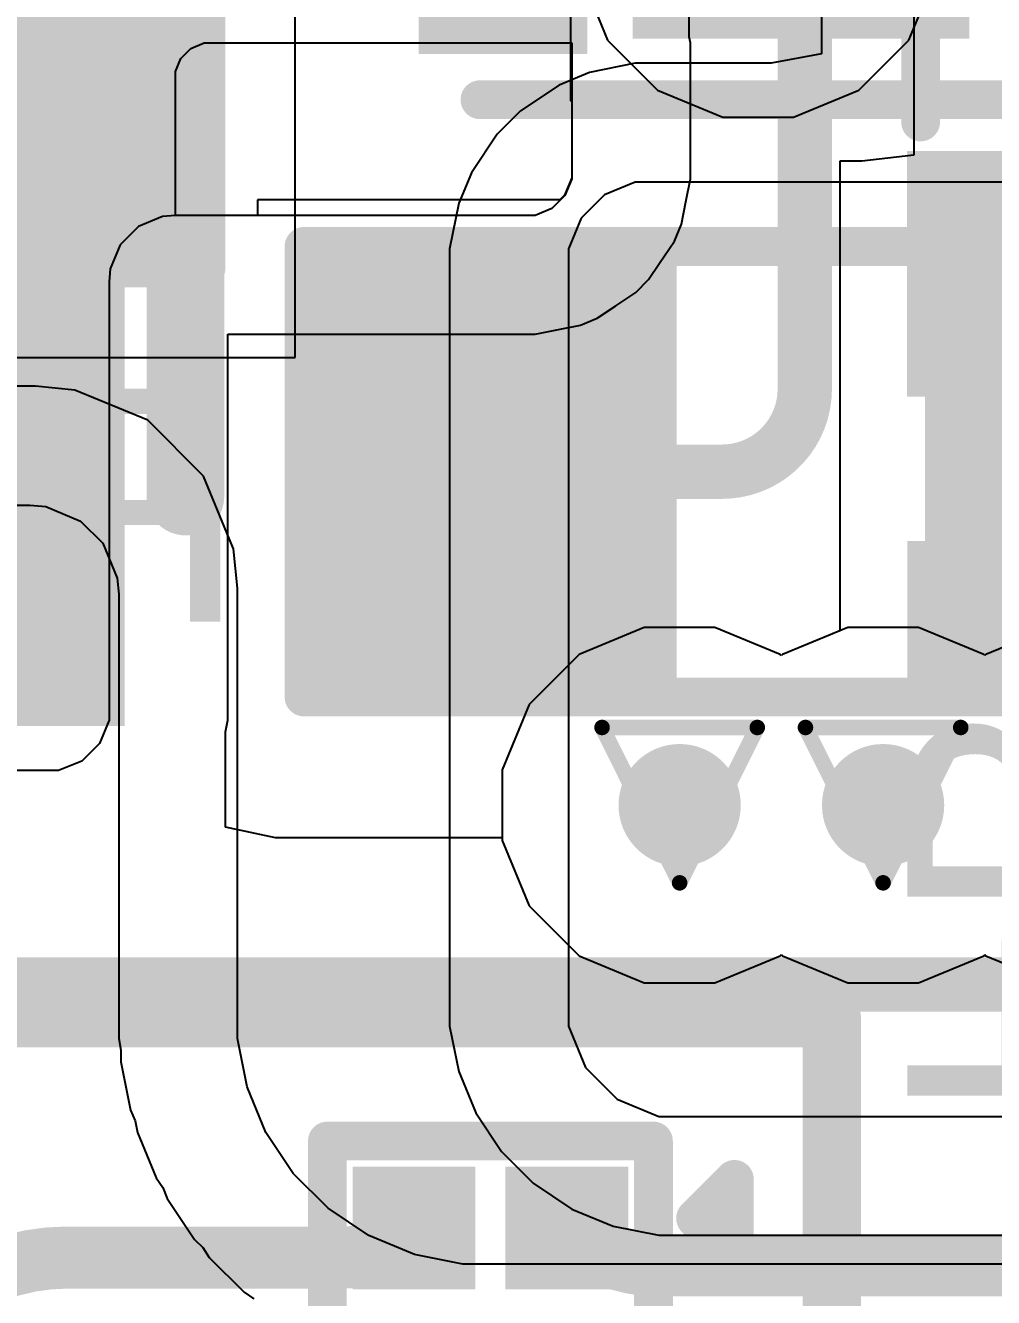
# Model space of a CAD drawing. Header units: inches. Extents: x -5 to 234, y -4 to 104.
# Drawn here: x 32.022 to 35.189, y 6.571 to 10.73 of the extents above; entities that cross this region are included whole.
import ezdxf

# ---------------------------------------------------------------- set-up
doc = ezdxf.new("R2010")
doc.units = ezdxf.units.IN
for name, color, linetype in [('Bottom Layer', 5, 'Continuous'), ('Bottom Overlay', 54, 'Continuous'), ('Bottom Paste', 16, 'Continuous'), ('Bottom Solder', 6, 'Continuous'), ('Drill Drawing', 1, 'Continuous'), ('GND', 16, 'Continuous'), ('POWER', 76, 'Continuous'), ('Top Layer', 1, 'Continuous'), ('Top Overlay', 2, 'Continuous'), ('Top Paste', 8, 'Continuous'), ('Top Solder', 216, 'Continuous'), ('Via Holes', 16, 'Continuous')]:
    doc.layers.add(name, color=color, linetype=linetype)
doc.styles.add('Arial', font='', dxfattribs={"height": 0.2})
doc.styles.get('Arial').set_extended_font_data('Arial')

# ---------------------------------------------------------------- blocks, each defined once
blk = doc.blocks.new('WSON_6_EP_2_2__17')
at = {"layer": 'Top Layer'}
for points in [[(-0.7501, 0.85), (-0.7501, 0.45), (-1.2001, 0.45), (-1.2001, 0.85)], [(1.2001, 0.85), (1.2001, 0.45), (0.7501, 0.45), (0.7501, 0.85)], [(-0.5, 0.8), (0.5, 0.8), (0.5, -0.8), (-0.5, -0.8)], [(-0.7501, 0.2), (-0.7501, -0.2), (-1.2001, -0.2), (-1.2001, 0.2)], [(1.2001, 0.2), (1.2001, -0.2), (0.7501, -0.2), (0.7501, 0.2)], [(-0.7501, -0.45), (-0.7501, -0.85), (-1.2001, -0.85), (-1.2001, -0.45)], [(1.2001, -0.45), (1.2001, -0.85), (0.7501, -0.85), (0.7501, -0.45)]]:
    blk.add_hatch(color=1, dxfattribs=at).paths.add_polyline_path(points)
at = {"layer": 'Top Paste'}
for points in [[(-0.7501, 0.85), (-0.7501, 0.45), (-1.2001, 0.45), (-1.2001, 0.85)], [(1.2001, 0.85), (1.2001, 0.45), (0.7501, 0.45), (0.7501, 0.85)], [(-0.5, 0.8), (0.5, 0.8), (0.5, -0.8), (-0.5, -0.8)], [(-0.7501, 0.2), (-0.7501, -0.2), (-1.2001, -0.2), (-1.2001, 0.2)], [(1.2001, 0.2), (1.2001, -0.2), (0.7501, -0.2), (0.7501, 0.2)], [(-0.7501, -0.45), (-0.7501, -0.85), (-1.2001, -0.85), (-1.2001, -0.45)], [(1.2001, -0.45), (1.2001, -0.85), (0.7501, -0.85), (0.7501, -0.45)]]:
    blk.add_hatch(color=8, dxfattribs=at).paths.add_polyline_path(points)
at = {"layer": 'Top Solder'}
for points in [[(-0.6993, 0.9008), (-0.6993, 0.3992), (-1.2509, 0.3992), (-1.2509, 0.9008)], [(1.2509, 0.9008), (1.2509, 0.3992), (0.6993, 0.3992), (0.6993, 0.9008)], [(-0.5508, 0.8508), (0.5508, 0.8508), (0.5508, -0.8508), (-0.5508, -0.8508)], [(-0.6993, 0.2508), (-0.6993, -0.2508), (-1.2509, -0.2508), (-1.2509, 0.2508)], [(1.2509, 0.2508), (1.2509, -0.2508), (0.6993, -0.2508), (0.6993, 0.2508)], [(-0.6993, -0.3992), (-0.6993, -0.9008), (-1.2509, -0.9008), (-1.2509, -0.3992)], [(1.2509, -0.3992), (1.2509, -0.9008), (0.6993, -0.9008), (0.6993, -0.3992)]]:
    blk.add_hatch(color=216, dxfattribs=at).paths.add_polyline_path(points)
at = {"layer": 'Top Overlay'}
for points in [[(1.05, 1.05, 0.127, 0.127, 0), (-1.049, 1.05, 0.127, 0.127, 0)], [(-1.4673, 0.7916, 0.127, 0.127, 0), (-1.4673, 0.5376, 0.127, 0.127, 0)], [(-1.3403, 0.6646, 0.127, 0.127, 0), (-1.4673, 0.7916, 0.127, 0.127, 0)], [(-1.3403, 0.6646, 0.127, 0.127, 0), (-1.4673, 0.5376, 0.127, 0.127, 0)], [(1.05, -1.05, 0.127, 0.127, 0), (-1.049, -1.05, 0.127, 0.127, 0)]]:
    blk.add_lwpolyline(points, format="xyseb", dxfattribs=at)
for points in [[(-1.0808, 1.05, 0.0635, 0.0635, 1), (-1.0173, 1.05, 0.0635, 0.0635, 1)], [(1.0183, 1.05, 0.0635, 0.0635, 1), (1.0818, 1.05, 0.0635, 0.0635, 1)], [(-1.499, 0.7916, 0.0635, 0.0635, 1), (-1.4355, 0.7916, 0.0635, 0.0635, 1)], [(-1.499, 0.7916, 0.0635, 0.0635, 1), (-1.4355, 0.7916, 0.0635, 0.0635, 1)], [(-1.372, 0.6646, 0.0635, 0.0635, 1), (-1.3085, 0.6646, 0.0635, 0.0635, 1)], [(-1.372, 0.6646, 0.0635, 0.0635, 1), (-1.3085, 0.6646, 0.0635, 0.0635, 1)], [(-1.499, 0.5376, 0.0635, 0.0635, 1), (-1.4355, 0.5376, 0.0635, 0.0635, 1)], [(-1.499, 0.5376, 0.0635, 0.0635, 1), (-1.4355, 0.5376, 0.0635, 0.0635, 1)], [(-1.0808, -1.05, 0.0635, 0.0635, 1), (-1.0173, -1.05, 0.0635, 0.0635, 1)], [(1.0183, -1.05, 0.0635, 0.0635, 1), (1.0818, -1.05, 0.0635, 0.0635, 1)]]:
    blk.add_lwpolyline(points, format="xyseb", close=True, dxfattribs=at)
blk = doc.blocks.new('RES_0805_49')
at = {"layer": 'Top Layer'}
for points in [[(-1.524, 0.635), (-0.508, 0.635), (-0.508, -0.635), (-1.524, -0.635)], [(0.508, 0.635), (1.524, 0.635), (1.524, -0.635), (0.508, -0.635)]]:
    blk.add_hatch(color=1, dxfattribs=at).paths.add_polyline_path(points)
at = {"layer": 'Top Paste'}
for points in [[(-1.524, 0.635), (-0.508, 0.635), (-0.508, -0.635), (-1.524, -0.635)], [(0.508, 0.635), (1.524, 0.635), (1.524, -0.635), (0.508, -0.635)]]:
    blk.add_hatch(color=8, dxfattribs=at).paths.add_polyline_path(points)
at = {"layer": 'Top Solder'}
for points in [[(-1.6256, 0.7366), (-0.4064, 0.7366), (-0.4064, -0.7366), (-1.6256, -0.7366)], [(0.4064, 0.7366), (1.6256, 0.7366), (1.6256, -0.7366), (0.4064, -0.7366)]]:
    blk.add_hatch(color=216, dxfattribs=at).paths.add_polyline_path(points)
at = {"layer": 'Top Overlay'}
for points in [[(-1.6256, 0.7366, 0.127, 0.127, 0), (1.6256, 0.7366, 0.127, 0.127, 0)], [(-1.6256, -0.7366, 0.127, 0.127, 0), (-1.6256, 0.7366, 0.127, 0.127, 0)], [(1.6256, -0.7366, 0.127, 0.127, 0), (1.6256, 0.7366, 0.127, 0.127, 0)], [(-1.6256, -0.7366, 0.127, 0.127, 0), (1.6256, -0.7366, 0.127, 0.127, 0)]]:
    blk.add_lwpolyline(points, format="xyseb", dxfattribs=at)
for points in [[(-1.6574, 0.7366, 0.0635, 0.0635, 1), (-1.5938, 0.7366, 0.0635, 0.0635, 1)], [(-1.6574, 0.7366, 0.0635, 0.0635, 1), (-1.5938, 0.7366, 0.0635, 0.0635, 1)], [(1.5939, 0.7366, 0.0635, 0.0635, 1), (1.6574, 0.7366, 0.0635, 0.0635, 1)], [(1.5939, 0.7366, 0.0635, 0.0635, 1), (1.6574, 0.7366, 0.0635, 0.0635, 1)], [(-1.6574, -0.7366, 0.0635, 0.0635, 1), (-1.5938, -0.7366, 0.0635, 0.0635, 1)], [(-1.6574, -0.7366, 0.0635, 0.0635, 1), (-1.5938, -0.7366, 0.0635, 0.0635, 1)], [(1.5939, -0.7366, 0.0635, 0.0635, 1), (1.6574, -0.7366, 0.0635, 0.0635, 1)], [(1.5939, -0.7366, 0.0635, 0.0635, 1), (1.6574, -0.7366, 0.0635, 0.0635, 1)]]:
    blk.add_lwpolyline(points, format="xyseb", close=True, dxfattribs=at)
blk = doc.blocks.new('R___0402_B_51')
at = {"layer": 'Bottom Layer'}
for points in [[(-0.2413, 0.3175), (-0.2413, -0.3175), (-0.6985, -0.3175), (-0.6985, 0.3175)], [(0.6985, 0.3175), (0.6985, -0.3175), (0.2413, -0.3175), (0.2413, 0.3175)]]:
    blk.add_hatch(color=5, dxfattribs=at).paths.add_polyline_path(points)
at = {"layer": 'Bottom Paste'}
for points in [[(-0.2413, 0.3175), (-0.2413, -0.3175), (-0.6985, -0.3175), (-0.6985, 0.3175)], [(0.6985, 0.3175), (0.6985, -0.3175), (0.2413, -0.3175), (0.2413, 0.3175)]]:
    blk.add_hatch(color=16, dxfattribs=at).paths.add_polyline_path(points)
at = {"layer": 'Bottom Solder'}
for points in [[(-0.1863, 0.3725), (-0.1863, -0.3725), (-0.7535, -0.3725), (-0.7535, 0.3725)], [(0.7535, 0.3725), (0.7535, -0.3725), (0.1863, -0.3725), (0.1863, 0.3725)]]:
    blk.add_hatch(color=6, dxfattribs=at).paths.add_polyline_path(points)
at = {"layer": 'Bottom Overlay'}
for points in [[(-0.7874, -0.4064, 0.127, 0.127, 0), (-0.7874, 0.4064, 0.127, 0.127, 0)], [(-0.7874, 0.4064, 0.127, 0.127, 0), (0.7874, 0.4064, 0.127, 0.127, 0)], [(0.7874, -0.4064, 0.127, 0.127, 0), (0.7874, 0.4064, 0.127, 0.127, 0)], [(-0.8128, 0.4318, 0.00323, 0.00323, 0), (0.8128, 0.4318, 0.00323, 0.00323, 0)], [(-0.7874, -0.4064, 0.127, 0.127, 0), (0.7874, -0.4064, 0.127, 0.127, 0)]]:
    blk.add_lwpolyline(points, format="xyseb", dxfattribs=at)
for points in [[(-0.8191, 0.4064, 0.0635, 0.0635, 1), (-0.7556, 0.4064, 0.0635, 0.0635, 1)], [(-0.8191, 0.4064, 0.0635, 0.0635, 1), (-0.7556, 0.4064, 0.0635, 0.0635, 1)], [(0.7556, 0.4064, 0.0635, 0.0635, 1), (0.8191, 0.4064, 0.0635, 0.0635, 1)], [(0.7556, 0.4064, 0.0635, 0.0635, 1), (0.8191, 0.4064, 0.0635, 0.0635, 1)], [(-0.8136, 0.4318, 0.00161, 0.00161, 1), (-0.812, 0.4318, 0.00161, 0.00161, 1)], [(0.812, 0.4318, 0.00161, 0.00161, 1), (0.8136, 0.4318, 0.00161, 0.00161, 1)], [(-0.8191, -0.4064, 0.0635, 0.0635, 1), (-0.7556, -0.4064, 0.0635, 0.0635, 1)], [(-0.8191, -0.4064, 0.0635, 0.0635, 1), (-0.7556, -0.4064, 0.0635, 0.0635, 1)], [(0.7556, -0.4064, 0.0635, 0.0635, 1), (0.8191, -0.4064, 0.0635, 0.0635, 1)], [(0.7556, -0.4064, 0.0635, 0.0635, 1), (0.8191, -0.4064, 0.0635, 0.0635, 1)]]:
    blk.add_lwpolyline(points, format="xyseb", close=True, dxfattribs=at)
blk = doc.blocks.new('VLCF5020T_220MR75_1_93')
at = {"layer": 'Top Layer'}
blk.add_hatch(color=1, dxfattribs=at).paths.add_polyline_path([(-3.2, -2.45), (-3.2, 2.45), (-0.6, 2.45), (-0.6, -2.45)])
at = {"layer": 'Top Paste'}
blk.add_hatch(color=8, dxfattribs=at).paths.add_polyline_path([(-3.2, -2.45), (-3.2, 2.45), (-0.6, 2.45), (-0.6, -2.45)])
at = {"layer": 'Top Solder'}
blk.add_hatch(color=216, dxfattribs=at).paths.add_polyline_path([(-3.2508, -2.5008), (-3.2508, 2.5008), (-0.5492, 2.5008), (-0.5492, -2.5008)])
at = {"layer": 'Top Overlay'}
blk.add_lwpolyline([(-2.5, -2.7, 0.254, 0.254, 0), (2.5, -2.7, 0.254, 0.254, 0)], format="xyseb", dxfattribs=at)
blk.add_lwpolyline([(-2.5635, -2.7, 0.127, 0.127, 1), (-2.4365, -2.7, 0.127, 0.127, 1)], format="xyseb", close=True, dxfattribs=at)
blk = doc.blocks.new('0302_94')
at = {"layer": 'Top Layer'}
for points in [[(-0.4001, 0.45), (-0.1001, 0.45), (-0.1001, 0.15), (-0.4001, 0.15)], [(0.1001, 0.45), (0.4001, 0.45), (0.4001, 0.15), (0.1001, 0.15)], [(-0.4001, -0.15), (-0.1001, -0.15), (-0.1001, -0.45), (-0.4001, -0.45)], [(0.1001, -0.15), (0.4001, -0.15), (0.4001, -0.45), (0.1001, -0.45)]]:
    blk.add_hatch(color=1, dxfattribs=at).paths.add_polyline_path(points)
at = {"layer": 'Top Paste'}
for points in [[(-0.4001, 0.45), (-0.1001, 0.45), (-0.1001, 0.15), (-0.4001, 0.15)], [(0.1001, 0.45), (0.4001, 0.45), (0.4001, 0.15), (0.1001, 0.15)], [(-0.4001, -0.15), (-0.1001, -0.15), (-0.1001, -0.45), (-0.4001, -0.45)], [(0.1001, -0.15), (0.4001, -0.15), (0.4001, -0.45), (0.1001, -0.45)]]:
    blk.add_hatch(color=8, dxfattribs=at).paths.add_polyline_path(points)
at = {"layer": 'Top Solder'}
for points in [[(-0.4509, 0.5008), (-0.0493, 0.5008), (-0.0493, 0.0992), (-0.4509, 0.0992)], [(0.0493, 0.5008), (0.4509, 0.5008), (0.4509, 0.0992), (0.0493, 0.0992)], [(-0.4509, -0.0992), (-0.0493, -0.0992), (-0.0493, -0.5008), (-0.4509, -0.5008)], [(0.0493, -0.0992), (0.4509, -0.0992), (0.4509, -0.5008), (0.0493, -0.5008)]]:
    blk.add_hatch(color=216, dxfattribs=at).paths.add_polyline_path(points)
at = {"layer": 'Top Overlay'}
for points in [[(-0.5334, -0.5842, 0.127, 0.127, 0), (-0.5334, 0.5842, 0.127, 0.127, 0)], [(-0.5334, 0.5842, 0.127, 0.127, 0), (0.5334, 0.5842, 0.127, 0.127, 0)], [(0.5334, -0.5842, 0.127, 0.127, 0), (0.5334, 0.5842, 0.127, 0.127, 0)], [(0.6713, 0.3318, 0.127, 0.127, 0), (0.7983, 0.4588, 0.127, 0.127, 0)], [(0.7983, 0.2048, 0.127, 0.127, 0), (0.7983, 0.4588, 0.127, 0.127, 0)], [(0.6713, 0.3318, 0.127, 0.127, 0), (0.7983, 0.2048, 0.127, 0.127, 0)], [(-0.5334, -0.5842, 0.127, 0.127, 0), (0.5334, -0.5842, 0.127, 0.127, 0)]]:
    blk.add_lwpolyline(points, format="xyseb", dxfattribs=at)
for points in [[(-0.5651, 0.5842, 0.0635, 0.0635, 1), (-0.5016, 0.5842, 0.0635, 0.0635, 1)], [(-0.5651, 0.5842, 0.0635, 0.0635, 1), (-0.5016, 0.5842, 0.0635, 0.0635, 1)], [(0.5016, 0.5842, 0.0635, 0.0635, 1), (0.5651, 0.5842, 0.0635, 0.0635, 1)], [(0.5016, 0.5842, 0.0635, 0.0635, 1), (0.5651, 0.5842, 0.0635, 0.0635, 1)], [(0.7666, 0.4588, 0.0635, 0.0635, 1), (0.8301, 0.4588, 0.0635, 0.0635, 1)], [(0.7666, 0.4588, 0.0635, 0.0635, 1), (0.8301, 0.4588, 0.0635, 0.0635, 1)], [(0.6396, 0.3318, 0.0635, 0.0635, 1), (0.7031, 0.3318, 0.0635, 0.0635, 1)], [(0.6396, 0.3318, 0.0635, 0.0635, 1), (0.7031, 0.3318, 0.0635, 0.0635, 1)], [(0.7666, 0.2048, 0.0635, 0.0635, 1), (0.8301, 0.2048, 0.0635, 0.0635, 1)], [(0.7666, 0.2048, 0.0635, 0.0635, 1), (0.8301, 0.2048, 0.0635, 0.0635, 1)], [(-0.5651, -0.5842, 0.0635, 0.0635, 1), (-0.5016, -0.5842, 0.0635, 0.0635, 1)], [(-0.5651, -0.5842, 0.0635, 0.0635, 1), (-0.5016, -0.5842, 0.0635, 0.0635, 1)], [(0.5016, -0.5842, 0.0635, 0.0635, 1), (0.5651, -0.5842, 0.0635, 0.0635, 1)], [(0.5016, -0.5842, 0.0635, 0.0635, 1), (0.5651, -0.5842, 0.0635, 0.0635, 1)]]:
    blk.add_lwpolyline(points, format="xyseb", close=True, dxfattribs=at)
blk = doc.blocks.new('IND_0603__1608_M_______B_99')
at = {"layer": 'Bottom Layer'}
for points in [[(-1, 0.4), (-0.4, 0.4), (-0.4, -0.4), (-1, -0.4)], [(0.4, 0.4), (1, 0.4), (1, -0.4), (0.4, -0.4)]]:
    blk.add_hatch(color=5, dxfattribs=at).paths.add_polyline_path(points)
at = {"layer": 'Bottom Paste'}
for points in [[(-1, 0.4), (-0.4, 0.4), (-0.4, -0.4), (-1, -0.4)], [(0.4, 0.4), (1, 0.4), (1, -0.4), (0.4, -0.4)]]:
    blk.add_hatch(color=16, dxfattribs=at).paths.add_polyline_path(points)
at = {"layer": 'Bottom Solder'}
for points in [[(-1.1016, 0.5016), (-0.2984, 0.5016), (-0.2984, -0.5016), (-1.1016, -0.5016)], [(0.2984, 0.5016), (1.1016, 0.5016), (1.1016, -0.5016), (0.2984, -0.5016)]]:
    blk.add_hatch(color=6, dxfattribs=at).paths.add_polyline_path(points)
at = {"layer": 'Bottom Overlay'}
for points in [[(-0.2032, 0.4572, 0.127, 0.127, 0), (0.2286, 0.4572, 0.127, 0.127, 0)], [(-0.2032, -0.4572, 0.127, 0.127, 0), (0.2286, -0.4572, 0.127, 0.127, 0)]]:
    blk.add_lwpolyline(points, format="xyseb", dxfattribs=at)
for points in [[(-0.2349, 0.4572, 0.0635, 0.0635, 1), (-0.1714, 0.4572, 0.0635, 0.0635, 1)], [(0.1968, 0.4572, 0.0635, 0.0635, 1), (0.2604, 0.4572, 0.0635, 0.0635, 1)], [(-0.2349, -0.4572, 0.0635, 0.0635, 1), (-0.1714, -0.4572, 0.0635, 0.0635, 1)], [(0.1968, -0.4572, 0.0635, 0.0635, 1), (0.2604, -0.4572, 0.0635, 0.0635, 1)]]:
    blk.add_lwpolyline(points, format="xyseb", close=True, dxfattribs=at)

msp = doc.modelspace()

# ---------------------------------------------------------------- hatches: boundary and pattern name
at = {"layer": 'Bottom Layer'}
h = msp.add_hatch(color=5, dxfattribs=at)
edge = h.paths.add_edge_path()
edge.add_arc((34.162, 8.1806), 0.2, 0, 360)
h = msp.add_hatch(color=5, dxfattribs=at)
edge = h.paths.add_edge_path()
edge.add_arc((34.8276, 8.1806), 0.2, 0, 360)
at = {"layer": 'GND'}
h = msp.add_hatch(color=16, dxfattribs=at)
edge = h.paths.add_edge_path()
edge.add_arc((34.162, 8.1806), 0.2, 0, 360)
h = msp.add_hatch(color=16, dxfattribs=at)
edge = h.paths.add_edge_path()
edge.add_arc((34.8276, 8.1806), 0.2, 0, 360)
at = {"layer": 'POWER'}
h = msp.add_hatch(color=76, dxfattribs=at)
edge = h.paths.add_edge_path()
edge.add_arc((34.162, 8.1806), 0.2, 0, 360)
h = msp.add_hatch(color=76, dxfattribs=at)
edge = h.paths.add_edge_path()
edge.add_arc((34.8276, 8.1806), 0.2, 0, 360)
at = {"layer": 'Top Layer'}
h = msp.add_hatch(color=1, dxfattribs=at)
edge = h.paths.add_edge_path()
edge.add_arc((34.162, 8.1806), 0.2, 0, 360)
h = msp.add_hatch(color=1, dxfattribs=at)
edge = h.paths.add_edge_path()
edge.add_arc((34.8276, 8.1806), 0.2, 0, 360)
at = {"layer": 'Via Holes'}
h = msp.add_hatch(color=7, dxfattribs=at)
edge = h.paths.add_edge_path()
edge.add_arc((34.162, 8.1806), 0.1, 0, 360)
h = msp.add_hatch(color=7, dxfattribs=at)
edge = h.paths.add_edge_path()
edge.add_arc((34.8276, 8.1806), 0.1, 0, 360)

# ---------------------------------------------------------------- linework, layer by layer
at = {"layer": 'Bottom Layer'}
for p, q in [((34.6266, 11.9989), (34.6266, 10.6369)), ((32.9046, 9.645), (32.9046, 10.8995)), ((34.6266, 10.6369), (34.4614, 10.6064)), ((33.8673, 10.5768), (33.7673, 10.5354)), ((34.0159, 10.6064), (33.8673, 10.5768)), ((34.4614, 10.6064), (34.0159, 10.6064)), ((33.7673, 10.5354), (33.6412, 10.4512)), ((33.6412, 10.4512), (33.5647, 10.3746)), ((33.5647, 10.3746), (33.4805, 10.2486)), ((33.4805, 10.2486), (33.4391, 10.1486)), ((34.0159, 10.2179), (33.9159, 10.1765)), ((34.07, 10.2179), (34.0159, 10.2179)), ((35.8076, 10.2179), (34.07, 10.2179)), ((33.9159, 10.1765), (33.8394, 10.1)), ((33.4391, 10.1486), (33.4095, 10)), ((33.8394, 10.1), (33.798, 10)), ((33.4095, 10), (33.4095, 7.4582)), ((33.798, 10), (33.798, 9.9458)), ((33.798, 9.9458), (33.798, 9.9458)), ((33.798, 9.9458), (33.798, 7.4582)), ((31.887, 9.645), (32.9046, 9.645)), ((33.4095, 7.4582), (33.4391, 7.3095)), ((33.798, 7.4582), (33.8541, 7.3227)), ((33.8541, 7.3227), (33.9578, 7.2189)), ((33.4391, 7.3095), (33.4952, 7.174)), ((33.9578, 7.2189), (34.0934, 7.1628)), ((33.4952, 7.174), (33.5794, 7.048)), ((34.0934, 7.1628), (38.9327, 7.1628)), ((33.5794, 7.048), (33.6831, 6.9443)), ((33.6831, 6.9443), (33.8092, 6.86)), ((33.8092, 6.86), (33.9447, 6.8039)), ((33.9447, 6.8039), (34.0934, 6.7743)), ((34.0934, 6.7743), (38.9327, 6.7743))]:
    msp.add_line(p, q, dxfattribs=at)
msp.add_lwpolyline([(32.295, 10.3435, 0.254, 0.254, 0), (32.295, 11.5374, 0.254, 0.254, 0)], format="xyseb", dxfattribs=at)
msp.add_lwpolyline([(32.2315, 10.3435, 0.127, 0.127, 1), (32.3585, 10.3435, 0.127, 0.127, 1)], format="xyseb", close=True, dxfattribs=at)
at = {"layer": 'Drill Drawing'}
for points in [[(33.908, 8.4346, 0.0508, 0.0508, 0), (34.416, 8.4346, 0.0508, 0.0508, 0)], [(33.908, 8.4346, 0.0508, 0.0508, 0), (34.162, 7.9266, 0.0508, 0.0508, 0)], [(34.162, 7.9266, 0.0508, 0.0508, 0), (34.416, 8.4346, 0.0508, 0.0508, 0)], [(34.5736, 8.4346, 0.0508, 0.0508, 0), (35.0816, 8.4346, 0.0508, 0.0508, 0)], [(34.5736, 8.4346, 0.0508, 0.0508, 0), (34.8276, 7.9266, 0.0508, 0.0508, 0)], [(34.8276, 7.9266, 0.0508, 0.0508, 0), (35.0816, 8.4346, 0.0508, 0.0508, 0)]]:
    msp.add_lwpolyline(points, format="xyseb", dxfattribs=at)
for points in [[(33.8953, 8.4346, 0.0254, 0.0254, 1), (33.9207, 8.4346, 0.0254, 0.0254, 1)], [(33.8953, 8.4346, 0.0254, 0.0254, 1), (33.9207, 8.4346, 0.0254, 0.0254, 1)], [(34.4033, 8.4346, 0.0254, 0.0254, 1), (34.4287, 8.4346, 0.0254, 0.0254, 1)], [(34.4033, 8.4346, 0.0254, 0.0254, 1), (34.4287, 8.4346, 0.0254, 0.0254, 1)], [(34.5609, 8.4346, 0.0254, 0.0254, 1), (34.5863, 8.4346, 0.0254, 0.0254, 1)], [(34.5609, 8.4346, 0.0254, 0.0254, 1), (34.5863, 8.4346, 0.0254, 0.0254, 1)], [(35.0689, 8.4346, 0.0254, 0.0254, 1), (35.0943, 8.4346, 0.0254, 0.0254, 1)], [(35.0689, 8.4346, 0.0254, 0.0254, 1), (35.0943, 8.4346, 0.0254, 0.0254, 1)], [(34.1493, 7.9266, 0.0254, 0.0254, 1), (34.1747, 7.9266, 0.0254, 0.0254, 1)], [(34.1493, 7.9266, 0.0254, 0.0254, 1), (34.1747, 7.9266, 0.0254, 0.0254, 1)], [(34.8149, 7.9266, 0.0254, 0.0254, 1), (34.8403, 7.9266, 0.0254, 0.0254, 1)], [(34.8149, 7.9266, 0.0254, 0.0254, 1), (34.8403, 7.9266, 0.0254, 0.0254, 1)]]:
    msp.add_lwpolyline(points, format="xyseb", close=True, dxfattribs=at)
at = {"layer": 'GND'}
for p, q in [((34.0464, 8.7616), (33.8329, 8.6732)), ((34.2775, 8.7616), (34.0464, 8.7616)), ((34.4911, 8.6732), (34.2775, 8.7616)), ((34.7121, 8.7616), (34.4985, 8.6732)), ((34.9432, 8.7616), (34.7121, 8.7616)), ((35.1567, 8.6732), (34.9432, 8.7616)), ((35.3777, 8.7616), (35.1642, 8.6732)), ((33.8329, 8.6732), (33.6694, 8.5097)), ((34.4948, 8.6695), (34.4911, 8.6732)), ((34.4985, 8.6732), (34.4948, 8.6695)), ((35.1605, 8.6695), (35.1567, 8.6732)), ((35.1642, 8.6732), (35.1605, 8.6695)), ((33.6694, 8.5097), (33.581, 8.2962)), ((33.581, 8.2962), (33.581, 8.0651)), ((33.581, 8.0651), (33.6694, 7.8515)), ((33.6694, 7.8515), (33.8329, 7.6881)), ((33.8329, 7.6881), (34.0464, 7.5996)), ((34.2775, 7.5996), (34.4911, 7.6881)), ((34.4911, 7.6881), (34.4948, 7.6918)), ((34.4948, 7.6918), (34.4985, 7.6881)), ((34.4985, 7.6881), (34.7121, 7.5996)), ((34.9432, 7.5996), (35.1567, 7.6881)), ((35.1567, 7.6881), (35.1605, 7.6918)), ((35.1605, 7.6918), (35.1642, 7.6881)), ((35.1642, 7.6881), (35.3777, 7.5996)), ((34.0464, 7.5996), (34.2775, 7.5996)), ((34.7121, 7.5996), (34.9432, 7.5996))]:
    msp.add_line(p, q, dxfattribs=at)
at = {"layer": 'POWER'}
for p, q in [((33.838, 10.8955), (33.9264, 10.6819)), ((34.9115, 10.6819), (35, 10.8955)), ((33.9264, 10.6819), (34.0899, 10.5185)), ((34.7481, 10.5185), (34.9115, 10.6819)), ((34.0899, 10.5185), (34.3034, 10.43)), ((34.5345, 10.43), (34.7481, 10.5185)), ((34.3034, 10.43), (34.5345, 10.43)), ((32.0548, 9.5504), (20.6646, 9.5504)), ((32.1836, 9.5377), (32.0548, 9.5504)), ((32.4217, 9.4391), (32.1836, 9.5377)), ((32.6039, 9.2569), (32.4217, 9.4391)), ((32.6885, 9.0528), (32.6039, 9.2569)), ((25.793, 9.1619), (32.0357, 9.1619)), ((32.0357, 9.1619), (32.0882, 9.1568)), ((32.0882, 9.1568), (32.2017, 9.1098)), ((32.2017, 9.1098), (32.2746, 9.0369)), ((32.2746, 9.0369), (32.3216, 8.9234)), ((32.7025, 9.0188), (32.6885, 9.0528)), ((32.7152, 8.89), (32.7025, 9.0188)), ((32.3216, 8.9234), (32.3267, 8.8709)), ((32.3267, 8.8709), (32.3267, 7.4979)), ((32.7152, 7.4979), (32.7152, 8.89)), ((32.7152, 8.89), (32.7152, 8.89)), ((32.7152, 8.89), (32.7152, 8.89)), ((32.7152, 8.89), (32.7152, 8.89)), ((32.3267, 7.4979), (32.3267, 7.4173)), ((32.7152, 7.4173), (32.7152, 7.4979)), ((32.3267, 7.4173), (32.3342, 7.3798)), ((32.7466, 7.2594), (32.7152, 7.4173)), ((32.3342, 7.3798), (32.3342, 7.3415)), ((32.3342, 7.3415), (32.3656, 7.1836)), ((32.8083, 7.1106), (32.7466, 7.2594)), ((32.3656, 7.1836), (32.3803, 7.1482)), ((32.3803, 7.1482), (32.3877, 7.1107)), ((32.3877, 7.1107), (32.4494, 6.9619)), ((32.8977, 6.9766), (32.8083, 7.1106)), ((32.4494, 6.9619), (32.4706, 6.9301)), ((33.0116, 6.8627), (32.8977, 6.9766)), ((32.4706, 6.9301), (32.4853, 6.8947)), ((32.4853, 6.8947), (32.5747, 6.7608)), ((33.1455, 6.7733), (33.0116, 6.8627)), ((32.5747, 6.7608), (32.6018, 6.7338)), ((33.2944, 6.7116), (33.1455, 6.7733)), ((32.6018, 6.7338), (32.6231, 6.7019)), ((32.6231, 6.7019), (32.7369, 6.5881)), ((33.4523, 6.6802), (33.2944, 6.7116)), ((33.5329, 6.6802), (33.4523, 6.6802)), ((35.2896, 6.6802), (33.5329, 6.6802)), ((32.7369, 6.5881), (32.7688, 6.5668))]:
    msp.add_line(p, q, dxfattribs=at)
at = {"layer": 'Top Layer'}
for p, q in [((33.8048, 11.0834), (33.8048, 10.4834)), ((34.1932, 10.6925), (34.1932, 11.0834)), ((34.9279, 10.9564), (34.9279, 10.3064)), ((34.1971, 10.6729), (34.1932, 10.6925)), ((32.5305, 10.6225), (32.5632, 10.6552)), ((32.5632, 10.6552), (32.606, 10.6729)), ((32.606, 10.6729), (32.6291, 10.6729)), ((32.6291, 10.6729), (32.6291, 10.6729)), ((32.6291, 10.6729), (33.8087, 10.6729)), ((33.8087, 10.6729), (33.8087, 10.2585)), ((34.1971, 10.2565), (34.1971, 10.6729)), ((32.5128, 10.5797), (32.5305, 10.6225)), ((32.5128, 10.5566), (32.5128, 10.5797)), ((32.5128, 10.1092), (32.5128, 10.5566)), ((33.8048, 10.4834), (33.8087, 10.4834)), ((33.8087, 10.4834), (33.8087, 10.2629)), ((34.7581, 10.287), (34.6858, 10.287)), ((34.6858, 10.287), (34.6858, 8.7507)), ((34.9279, 10.3064), (34.7581, 10.287)), ((33.8087, 10.2629), (33.8087, 10.2323)), ((33.8087, 10.2585), (33.8087, 10.2288)), ((34.1971, 10.2289), (34.1971, 10.2565)), ((33.8087, 10.2323), (33.7853, 10.1758)), ((33.8087, 10.2288), (33.7859, 10.1739)), ((34.1822, 10.1537), (34.1971, 10.2288)), ((34.1971, 10.2288), (34.1971, 10.2289)), ((34.1971, 10.2288), (34.1971, 10.2288)), ((33.7695, 10.16), (32.7808, 10.16)), ((32.7808, 10.16), (32.7808, 10.1092)), ((33.7859, 10.1739), (33.7439, 10.1319)), ((33.7853, 10.1758), (33.7695, 10.16)), ((34.1676, 10.0802), (34.1822, 10.1537)), ((32.5128, 10.1092), (32.4703, 10.105)), ((33.6594, 10.1092), (32.5128, 10.1092)), ((32.7808, 10.1092), (32.5128, 10.1092)), ((33.6891, 10.1092), (33.6594, 10.1092)), ((33.6594, 10.1092), (33.6594, 10.1092)), ((33.7439, 10.1319), (33.6891, 10.1092)), ((32.3918, 10.0725), (32.3317, 10.0124)), ((32.4703, 10.105), (32.3918, 10.0725)), ((34.1448, 10.0253), (34.1676, 10.0801)), ((34.1676, 10.0801), (34.1676, 10.0802)), ((34.1676, 10.0802), (34.1676, 10.0802)), ((34.0964, 9.9528), (34.1448, 10.0252)), ((34.1448, 10.0252), (34.1448, 10.0253)), ((34.1448, 10.0252), (34.1448, 10.0252)), ((32.3317, 10.0124), (32.2992, 9.9339)), ((34.0606, 9.8992), (34.0964, 9.9528)), ((32.2992, 9.9339), (32.295, 9.8914)), ((32.295, 9.8914), (32.295, 8.4582)), ((34.0186, 9.8572), (34.0606, 9.8992)), ((34.0606, 9.8992), (34.0606, 9.8992)), ((34.0606, 9.8992), (34.0606, 9.8992)), ((33.9529, 9.8133), (34.0186, 9.8572)), ((34.0186, 9.8572), (34.0186, 9.8572)), ((34.0186, 9.8572), (34.0186, 9.8572)), ((33.8926, 9.773), (33.9529, 9.8133)), ((33.689, 9.7207), (33.7657, 9.736)), ((33.7657, 9.736), (33.8376, 9.7502)), ((33.8376, 9.7502), (33.8376, 9.7503)), ((33.8376, 9.7503), (33.8377, 9.7503)), ((33.8377, 9.7503), (33.8925, 9.773)), ((33.8925, 9.773), (33.8926, 9.773)), ((33.8926, 9.773), (33.8926, 9.773)), ((32.6835, 8.4582), (32.6835, 9.7207)), ((32.6835, 9.7207), (32.7808, 9.7207)), ((32.7808, 9.7207), (32.7808, 9.7207)), ((32.7808, 9.7207), (33.6592, 9.7207)), ((33.6592, 9.7207), (33.6889, 9.7207)), ((33.6889, 9.7207), (33.689, 9.7207)), ((33.689, 9.7207), (33.689, 9.7207)), ((34.0464, 8.7616), (33.8329, 8.6732)), ((34.2775, 8.7616), (34.0464, 8.7616)), ((34.4911, 8.6732), (34.2775, 8.7616)), ((34.6858, 8.7507), (34.4985, 8.6732)), ((33.8329, 8.6732), (33.6694, 8.5097)), ((34.4948, 8.6695), (34.4911, 8.6732)), ((34.4985, 8.6732), (34.4948, 8.6695)), ((33.6694, 8.5097), (33.581, 8.2962)), ((32.295, 8.4582), (32.2637, 8.3826)), ((32.676, 8.4207), (32.6835, 8.4582)), ((32.676, 8.1088), (32.676, 8.4207)), ((32.2637, 8.3826), (32.2058, 8.3248)), ((32.2058, 8.3248), (32.1302, 8.2935)), ((32.0893, 8.2935), (30.655, 8.2935)), ((32.1302, 8.2935), (32.0893, 8.2935)), ((33.581, 8.2962), (33.581, 8.0737)), ((32.8393, 8.0737), (32.676, 8.1088)), ((33.581, 8.0737), (32.8393, 8.0737))]:
    msp.add_line(p, q, dxfattribs=at)
for points in [[(34.5714, 9.5415, 0.1778, 0.1778, 0), (34.5714, 11.011, 0.1778, 0.1778, 0)], [(34.5714, 9.5415, 0.1778, 0.1778, -0.414214), (34.3009, 9.271, 0.1778, 0.1778, 0)], [(33.5428, 9.271, 0.1778, 0.1778, 0), (34.3009, 9.271, 0.1778, 0.1778, 0)], [(31.369, 7.5946, 0.1778, 0.1778, 0), (39.116, 7.5946, 0.1778, 0.1778, 0)], [(33.2927, 6.798, 0.2032, 0.2032, -0.198912), (33.0591, 6.7012, 0.2032, 0.2032, 0)], [(34.0878, 6.6758, 0.2032, 0.2032, -0.198912), (33.7928, 6.798, 0.2032, 0.2032, 0)], [(31.5036, 6.048, 0.2032, 0.2032, -0.414214), (32.1568, 6.7012, 0.2032, 0.2032, 0)], [(32.1568, 6.7012, 0.2032, 0.2032, 0), (33.0591, 6.7012, 0.2032, 0.2032, 0)], [(34.0878, 6.6758, 0.2032, 0.2032, 0), (45.8278, 6.6758, 0.2032, 0.2032, 0)]]:
    msp.add_lwpolyline(points, format="xyseb", dxfattribs=at)
for points in [[(34.5269, 9.5415, 0.0889, 0.0889, 1), (34.6158, 9.5415, 0.0889, 0.0889, 1)], [(34.5269, 9.5415, 0.0889, 0.0889, 1), (34.6158, 9.5415, 0.0889, 0.0889, 1)], [(33.4983, 9.271, 0.0889, 0.0889, 1), (33.5872, 9.271, 0.0889, 0.0889, 1)], [(34.2565, 9.271, 0.0889, 0.0889, 1), (34.3454, 9.271, 0.0889, 0.0889, 1)], [(34.2565, 9.271, 0.0889, 0.0889, 1), (34.3454, 9.271, 0.0889, 0.0889, 1)], [(33.2419, 6.798, 0.1016, 0.1016, 1), (33.3435, 6.798, 0.1016, 0.1016, 1)], [(33.742, 6.798, 0.1016, 0.1016, 1), (33.8436, 6.798, 0.1016, 0.1016, 1)], [(32.106, 6.7012, 0.1016, 0.1016, 1), (32.2076, 6.7012, 0.1016, 0.1016, 1)], [(32.106, 6.7012, 0.1016, 0.1016, 1), (32.2076, 6.7012, 0.1016, 0.1016, 1)], [(33.0083, 6.7012, 0.1016, 0.1016, 1), (33.1099, 6.7012, 0.1016, 0.1016, 1)], [(33.0083, 6.7012, 0.1016, 0.1016, 1), (33.1099, 6.7012, 0.1016, 0.1016, 1)], [(34.037, 6.6758, 0.1016, 0.1016, 1), (34.1386, 6.6758, 0.1016, 0.1016, 1)], [(34.037, 6.6758, 0.1016, 0.1016, 1), (34.1386, 6.6758, 0.1016, 0.1016, 1)]]:
    msp.add_lwpolyline(points, format="xyseb", close=True, dxfattribs=at)
at = {"layer": 'Top Overlay'}
for points in [[(27.3744, 7.4839, 0.1905, 0.1905, 0), (34.66, 7.4839, 0.1905, 0.1905, 0)], [(34.66, 4.1175, 0.1905, 0.1905, 0), (34.66, 7.4839, 0.1905, 0.1905, 0)]]:
    msp.add_lwpolyline(points, format="xyseb", dxfattribs=at)
msp.add_lwpolyline([(34.6124, 7.4839, 0.0952, 0.0952, 1), (34.7076, 7.4839, 0.0952, 0.0952, 1)], format="xyseb", close=True, dxfattribs=at)
msp.add_lwpolyline([(34.6124, 7.4839, 0.0952, 0.0952, 1), (34.7076, 7.4839, 0.0952, 0.0952, 1)], format="xyseb", close=True, dxfattribs=at)

# ---------------------------------------------------------------- block references
for name, p, rotation in [('VLCF5020T_220MR75_1_93', (29.845, 11.6898), 90), ('WSON_6_EP_2_2__17', (34.5588, 11.5374), 180), ('IND_0603__1608_M_______B_99', (35.4076, 10.6179), 90)]:
    msp.add_blockref(name, p, dxfattribs=dict(rotation=rotation))
for name, p in [('R___0402_B_51', (31.8251, 10.3435)), ('RES_0805_49', (34.5588, 9.271)), ('0302_94', (33.5428, 6.498))]:
    msp.add_blockref(name, p)

# ---------------------------------------------------------------- texts
at = {"layer": 'Bottom Overlay', "style": 'Arial', "text_generation_flag": 2}
msp.add_text('R16', height=0.762, dxfattribs=at).set_placement((32.7462, 8.7803))
msp.add_text('FB1', height=0.762, rotation=270, dxfattribs=at).set_placement((34.9066, 7.1438))

doc.saveas('drawing.dxf')
